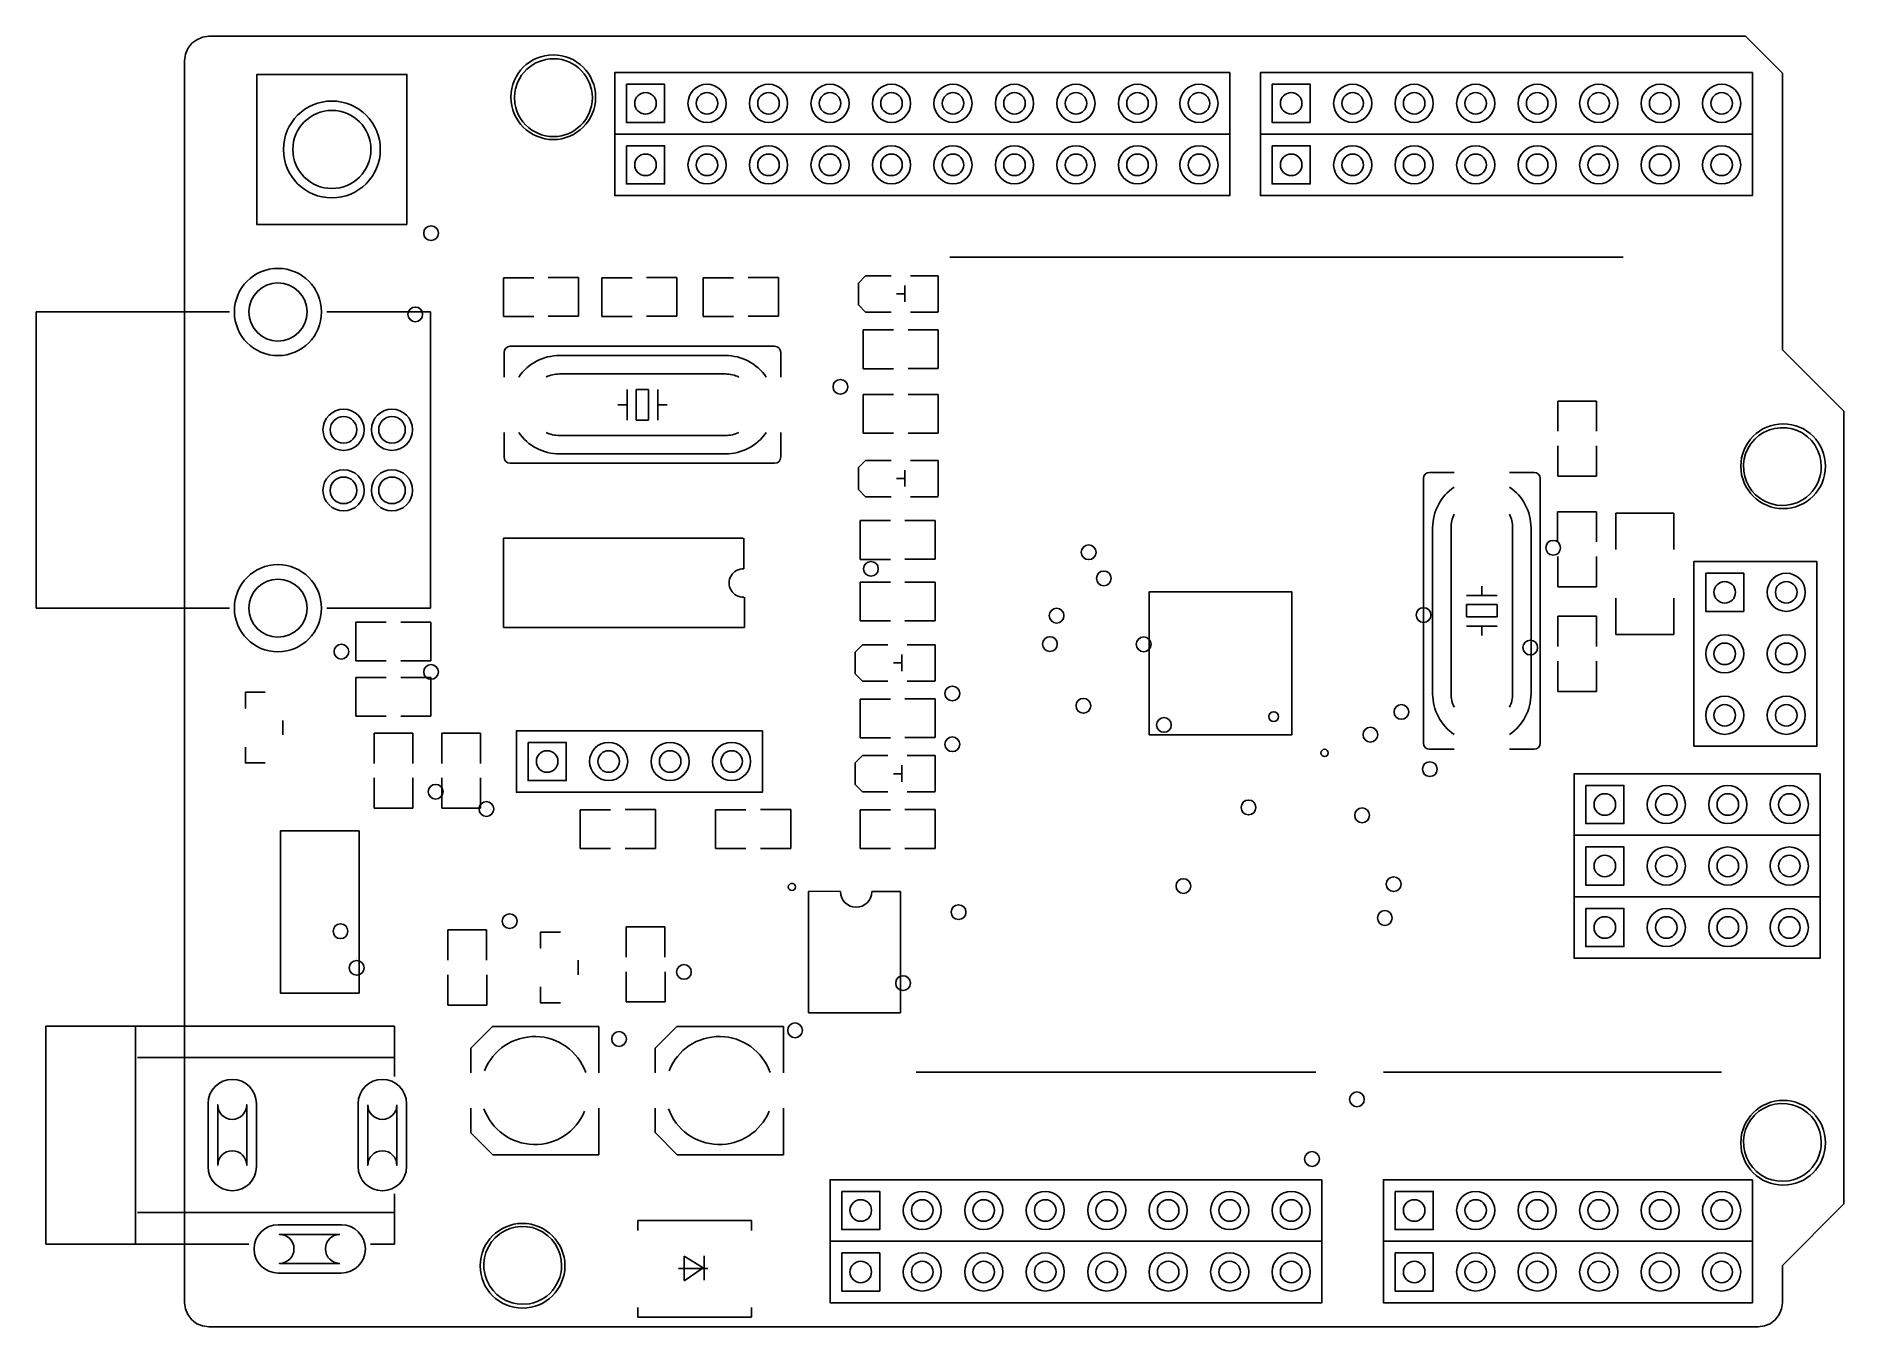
# Model space of a CAD drawing. Header units: millimetres. Extents: x 0.4 to 75, y -55.6 to -2.3.
import ezdxf

# ---------------------------------------------------------------- set-up
doc = ezdxf.new("R2010")
doc.units = ezdxf.units.MM

msp = doc.modelspace()

# ---------------------------------------------------------------- linework, layer by layer
for points in [[(6.531, -3.047), (6.616, -2.814)], [(6.616, -2.814), (6.785, -2.602)], [(6.785, -2.602), (6.997, -2.454)], [(6.997, -2.454), (7.23, -2.348)], [(7.23, -2.348), (7.484, -2.306)], [(7.484, -2.306), (70.961, -2.306)], [(70.961, -2.306), (72.485, -3.829)], [(6.489, -3.322), (6.531, -3.047)], [(6.489, -54.612), (6.489, -3.322)], [(26.162, -3.81), (24.257, -3.81), (24.257, -6.35), (49.657, -6.35), (49.657, -3.81)], [(49.657, -3.81), (26.162, -3.81)], [(71.247, -3.81), (71.247, -6.35), (50.927, -6.35), (50.927, -3.81), (52.832, -3.81)], [(71.247, -3.81), (52.832, -3.81)], [(72.485, -3.829), (72.485, -15.255)], [(26.162, -6.35), (24.257, -6.35), (24.257, -8.89), (49.657, -8.89), (49.657, -6.35)], [(49.657, -6.35), (26.162, -6.35)], [(71.247, -6.35), (71.247, -8.89), (50.927, -8.89), (50.927, -6.35), (52.832, -6.35)], [(71.247, -6.35), (52.832, -6.35)], [(38.1, -11.43), (65.913, -11.43)], [(19.659, -12.281), (19.659, -13.881)], [(20.909, -12.281), (19.659, -12.281)], [(21.51, -12.276), (22.76, -12.276)], [(22.76, -12.276), (22.76, -13.876)], [(23.723, -12.281), (23.723, -13.881)], [(24.973, -12.281), (23.723, -12.281)], [(25.574, -12.276), (26.824, -12.276)], [(26.824, -12.276), (26.824, -13.876)], [(27.914, -12.281), (27.914, -13.881)], [(29.164, -12.281), (27.914, -12.281)], [(29.765, -12.276), (31.015, -12.276)], [(31.015, -12.276), (31.015, -13.876)], [(34.318, -12.604), (34.318, -12.504), (34.618, -12.204)], [(34.318, -12.604), (34.318, -13.304)], [(35.668, -12.204), (34.618, -12.204)], [(36.238, -12.604), (36.238, -13.284)], [(36.468, -12.204), (37.618, -12.204)], [(37.618, -12.204), (37.618, -13.684)], [(34.318, -13.304), (34.318, -13.404), (34.618, -13.704)], [(36.238, -12.952), (35.898, -12.952)], [(0.357, -13.696), (0.357, -25.928)], [(8.346, -13.696), (0.357, -13.696)], [(0.357, -13.696), (0.357, -25.928)], [(16.641, -13.696), (12.364, -13.696)], [(16.641, -25.928), (16.641, -13.696)], [(20.909, -13.881), (19.659, -13.881)], [(21.51, -13.876), (22.76, -13.876)], [(24.973, -13.881), (23.723, -13.881)], [(25.574, -13.876), (26.824, -13.876)], [(29.164, -13.881), (27.914, -13.881)], [(29.765, -13.876), (31.015, -13.876)], [(35.668, -13.704), (34.618, -13.704)], [(36.468, -13.704), (37.618, -13.704)], [(34.518, -14.44), (34.518, -16.04)], [(35.768, -14.44), (34.518, -14.44)], [(36.369, -14.435), (37.619, -14.435)], [(37.619, -14.435), (37.619, -16.035)], [(19.685, -15.367), (19.685, -16.383)], [(19.939, -15.113), (30.861, -15.113)], [(21.971, -15.494), (28.829, -15.494)], [(31.115, -15.367), (31.115, -16.383)], [(72.485, -15.255), (75.024, -17.795)], [(21.971, -16.256), (28.829, -16.256)], [(35.768, -16.04), (34.518, -16.04)], [(36.369, -16.035), (37.619, -16.035)], [(24.765, -17.526), (24.765, -16.891)], [(25.654, -16.891), (25.146, -16.891)], [(25.146, -16.891), (25.146, -18.161)], [(25.654, -18.161), (25.654, -16.891)], [(26.035, -17.526), (26.035, -16.891)], [(34.518, -17.107), (34.518, -18.707)], [(35.768, -17.107), (34.518, -17.107)], [(36.369, -17.102), (37.619, -17.102)], [(37.619, -17.102), (37.619, -18.702)], [(24.765, -17.526), (24.384, -17.526)], [(24.765, -18.161), (24.765, -17.526)], [(26.035, -17.526), (26.416, -17.526)], [(26.035, -18.161), (26.035, -17.526)], [(64.808, -17.373), (63.208, -17.373)], [(63.208, -18.623), (63.208, -17.373)], [(64.808, -18.623), (64.808, -17.373)], [(75.024, -17.795), (75.024, -50.528)], [(25.146, -18.161), (25.654, -18.161)], [(74.093, -20.08), (74.077, -19.858), (74.031, -19.64), (73.956, -19.43), (73.822, -19.186), (73.685, -19.01), (73.526, -18.854), (73.299, -18.693), (73.1, -18.594), (72.889, -18.523), (72.67, -18.482), (72.392, -18.474), (72.171, -18.503), (71.956, -18.561), (71.702, -18.675), (71.516, -18.796), (71.347, -18.943), (71.168, -19.156), (71.053, -19.346), (70.966, -19.551), (70.907, -19.766), (70.879, -19.987), (70.887, -20.265), (70.928, -20.484), (70.999, -20.695), (71.098, -20.894), (71.224, -21.078), (71.374, -21.243), (71.591, -21.417), (71.785, -21.527), (71.991, -21.61), (72.262, -21.672), (72.485, -21.688)], [(19.685, -18.669), (19.685, -19.685)], [(28.829, -18.796), (21.971, -18.796)], [(31.115, -18.669), (31.115, -19.685)], [(35.768, -18.707), (34.518, -18.707)], [(36.369, -18.702), (37.619, -18.702)], [(63.213, -19.224), (63.213, -20.474)], [(64.813, -19.224), (64.813, -20.474)], [(19.939, -19.939), (30.861, -19.939)], [(28.829, -19.558), (21.971, -19.558)], [(34.318, -20.224), (34.318, -20.124), (34.618, -19.824)], [(35.668, -19.824), (34.618, -19.824)], [(36.468, -19.824), (37.618, -19.824)], [(37.618, -19.824), (37.618, -21.304)], [(72.485, -21.688), (72.653, -21.679), (72.819, -21.653), (73.087, -21.571), (73.337, -21.443), (73.475, -21.347), (73.602, -21.236), (73.716, -21.113), (73.818, -20.979), (73.904, -20.835), (73.976, -20.682), (74.058, -20.414), (74.084, -20.248), (74.093, -20.08)], [(34.318, -20.224), (34.318, -20.924)], [(36.238, -20.572), (35.898, -20.572)], [(36.238, -20.224), (36.238, -20.904)], [(57.658, -20.574), (57.658, -31.496)], [(58.928, -20.32), (57.912, -20.32)], [(62.23, -20.32), (61.214, -20.32)], [(62.484, -20.574), (62.484, -31.496)], [(64.813, -20.474), (63.213, -20.474)], [(34.318, -20.924), (34.318, -21.024), (34.618, -21.324)], [(35.668, -21.324), (34.618, -21.324)], [(36.468, -21.324), (37.618, -21.324)], [(34.391, -22.314), (34.391, -23.914)], [(35.641, -22.314), (34.391, -22.314)], [(36.242, -22.309), (37.492, -22.309)], [(37.492, -22.309), (37.492, -23.909)], [(63.203, -23.194), (63.203, -21.944)], [(63.203, -21.944), (64.803, -21.944)], [(64.803, -23.194), (64.803, -21.944)], [(65.602, -23.511), (65.602, -22.011)], [(65.602, -22.011), (68.002, -22.011)], [(68.002, -23.511), (68.002, -22.011)], [(29.566, -23.038), (19.662, -23.038), (19.662, -26.721), (29.614, -26.721)], [(29.591, -24.308), (29.591, -23.038)], [(58.039, -29.464), (58.039, -22.606)], [(58.801, -29.464), (58.801, -22.606)], [(61.341, -22.606), (61.341, -29.464)], [(62.103, -22.606), (62.103, -29.464)], [(63.208, -23.795), (63.208, -25.045)], [(64.808, -23.795), (64.808, -25.045)], [(35.641, -23.914), (34.391, -23.914)], [(36.242, -23.909), (37.492, -23.909)], [(68.834, -31.623), (73.914, -31.623), (73.914, -24.003), (68.834, -24.003), (68.834, -31.623), (68.834, -26.755)], [(34.391, -24.854), (34.391, -26.454)], [(35.641, -24.854), (34.391, -24.854)], [(36.242, -24.849), (37.492, -24.849)], [(37.492, -24.849), (37.492, -26.449)], [(60.071, -25.4), (60.071, -25.019)], [(63.208, -25.045), (64.808, -25.045)], [(8.346, -25.928), (0.359, -25.928)], [(16.641, -25.928), (12.364, -25.928)], [(29.614, -26.721), (29.614, -25.476)], [(59.436, -25.4), (60.071, -25.4)], [(60.706, -25.781), (59.436, -25.781)], [(59.436, -25.781), (59.436, -26.289)], [(60.071, -25.4), (60.706, -25.4)], [(60.706, -26.289), (60.706, -25.781)], [(65.602, -25.511), (65.602, -27.011)], [(68.002, -25.511), (68.002, -27.011)], [(13.563, -26.505), (13.563, -28.105)], [(14.813, -26.505), (13.563, -26.505)], [(15.414, -26.5), (16.664, -26.5)], [(16.664, -26.5), (16.664, -28.1)], [(35.641, -26.454), (34.391, -26.454)], [(36.242, -26.449), (37.492, -26.449)], [(59.436, -26.289), (60.706, -26.289)], [(59.436, -26.67), (60.071, -26.67)], [(60.071, -26.67), (60.071, -27.051)], [(60.071, -26.67), (60.706, -26.67)], [(64.808, -26.263), (63.208, -26.263)], [(63.208, -27.513), (63.208, -26.263)], [(64.808, -27.513), (64.808, -26.263)], [(34.191, -27.844), (34.191, -27.744), (34.491, -27.444)], [(35.541, -27.444), (34.491, -27.444)], [(36.341, -27.444), (37.491, -27.444)], [(37.491, -27.444), (37.491, -28.924)], [(65.602, -27.011), (68.002, -27.011)], [(14.813, -28.105), (13.563, -28.105)], [(15.414, -28.1), (16.664, -28.1)], [(34.191, -27.844), (34.191, -28.544)], [(36.111, -28.192), (35.771, -28.192)], [(36.111, -27.844), (36.111, -28.524)], [(63.213, -28.114), (63.213, -29.364)], [(64.813, -28.114), (64.813, -29.364)], [(13.563, -28.791), (13.563, -30.391)], [(14.813, -28.791), (13.563, -28.791)], [(15.414, -28.786), (16.664, -28.786)], [(16.664, -28.786), (16.664, -30.386)], [(34.191, -28.544), (34.191, -28.644), (34.491, -28.944)], [(35.541, -28.944), (34.491, -28.944)], [(36.341, -28.944), (37.491, -28.944)], [(9.002, -30.061), (9.002, -29.401), (9.002, -30.061), (9.002, -29.401), (9.817, -29.401)], [(34.391, -29.68), (34.391, -31.28)], [(35.641, -29.68), (34.391, -29.68)], [(36.242, -29.675), (37.492, -29.675)], [(37.492, -29.675), (37.492, -31.275)], [(64.813, -29.364), (63.213, -29.364)], [(10.552, -31.161), (10.552, -30.561)], [(14.813, -30.391), (13.563, -30.391)], [(15.414, -30.386), (16.664, -30.386)], [(15.913, -31.089), (14.313, -31.089)], [(14.313, -32.339), (14.313, -31.089)], [(15.913, -32.339), (15.913, -31.089)], [(18.707, -31.089), (17.107, -31.089)], [(17.107, -32.339), (17.107, -31.089)], [(18.707, -32.339), (18.707, -31.089)], [(30.353, -30.988), (30.353, -33.528), (20.193, -33.528), (20.193, -30.988), (22.098, -30.988)], [(30.353, -30.988), (22.098, -30.988)], [(35.641, -31.28), (34.391, -31.28)], [(36.242, -31.275), (37.492, -31.275)], [(9.817, -32.321), (9.002, -32.321), (9.002, -31.661)], [(34.191, -32.416), (34.191, -32.316), (34.491, -32.016)], [(35.541, -32.016), (34.491, -32.016)], [(36.341, -32.016), (37.491, -32.016)], [(37.491, -32.016), (37.491, -33.496)], [(58.928, -31.75), (57.912, -31.75)], [(62.23, -31.75), (61.214, -31.75)], [(34.191, -32.416), (34.191, -33.116)], [(36.111, -32.764), (35.771, -32.764)], [(36.111, -32.416), (36.111, -33.096)], [(74.041, -32.766), (74.041, -35.306), (63.881, -35.306), (63.881, -32.766), (65.786, -32.766)], [(74.041, -32.766), (65.786, -32.766)], [(14.318, -32.94), (14.318, -34.19)], [(15.918, -32.94), (15.918, -34.19)], [(17.112, -32.94), (17.112, -34.19)], [(18.712, -32.94), (18.712, -34.19)], [(34.191, -33.116), (34.191, -33.216), (34.491, -33.516)], [(35.541, -33.516), (34.491, -33.516)], [(36.341, -33.516), (37.491, -33.516)], [(15.918, -34.19), (14.318, -34.19)], [(18.712, -34.19), (17.112, -34.19)], [(22.834, -34.252), (22.834, -35.852)], [(24.084, -34.252), (22.834, -34.252)], [(24.685, -34.247), (25.935, -34.247)], [(25.935, -34.247), (25.935, -35.847)], [(28.422, -34.252), (28.422, -35.852)], [(29.672, -34.252), (28.422, -34.252)], [(30.273, -34.247), (31.523, -34.247)], [(31.523, -34.247), (31.523, -35.847)], [(34.391, -34.252), (34.391, -35.852)], [(35.641, -34.252), (34.391, -34.252)], [(36.242, -34.247), (37.492, -34.247)], [(37.492, -34.247), (37.492, -35.847)], [(74.041, -35.306), (74.041, -37.846), (63.881, -37.846), (63.881, -35.306), (65.786, -35.306)], [(74.041, -35.306), (65.786, -35.306)], [(24.084, -35.852), (22.834, -35.852)], [(24.685, -35.847), (25.935, -35.847)], [(29.672, -35.852), (28.422, -35.852)], [(30.273, -35.847), (31.523, -35.847)], [(35.641, -35.852), (34.391, -35.852)], [(36.242, -35.847), (37.492, -35.847)], [(32.258, -37.617), (33.579, -37.632)], [(32.263, -42.632), (32.263, -37.632)], [(36.063, -37.632), (34.874, -37.632)], [(36.063, -42.632), (36.063, -37.632)], [(74.041, -37.846), (74.041, -40.386), (63.881, -40.386), (63.881, -37.846), (65.786, -37.846)], [(74.041, -37.846), (65.786, -37.846)], [(18.961, -39.217), (17.361, -39.217)], [(17.361, -40.467), (17.361, -39.217)], [(18.961, -40.467), (18.961, -39.217)], [(21.194, -39.967), (21.194, -39.307), (21.194, -39.967), (21.194, -39.307), (22.009, -39.307)], [(26.327, -39.09), (24.727, -39.09)], [(24.727, -40.34), (24.727, -39.09)], [(26.327, -40.34), (26.327, -39.09)], [(22.744, -41.067), (22.744, -40.467)], [(24.732, -40.941), (24.732, -42.191)], [(26.332, -40.941), (26.332, -42.191)], [(17.366, -41.068), (17.366, -42.318)], [(18.966, -41.068), (18.966, -42.318)], [(22.009, -42.227), (21.194, -42.227), (21.194, -41.567)], [(18.966, -42.318), (17.366, -42.318)], [(26.332, -42.191), (24.732, -42.191)], [(0.757, -52.188), (0.757, -43.188)], [(0.757, -43.188), (15.158, -43.188)], [(4.457, -52.188), (4.457, -43.188)], [(15.158, -43.188), (15.158, -45.263)], [(19.225, -43.197), (19.205, -43.197), (18.305, -44.097)], [(23.605, -43.197), (19.225, -43.197)], [(23.605, -43.197), (23.605, -45.116)], [(26.845, -43.197), (26.825, -43.197), (25.925, -44.097)], [(31.225, -43.197), (26.845, -43.197)], [(31.225, -43.197), (31.225, -45.116)], [(32.263, -42.632), (36.063, -42.632)], [(4.538, -44.488), (15.158, -44.488)], [(18.305, -44.097), (18.305, -45.116)], [(25.925, -44.097), (25.925, -45.116)], [(53.213, -45.085), (36.703, -45.085)], [(56.007, -45.085), (69.977, -45.085)], [(18.305, -46.578), (18.305, -47.597)], [(23.605, -46.578), (23.605, -48.497)], [(25.925, -46.578), (25.925, -47.597)], [(31.225, -46.578), (31.225, -48.497)], [(74.093, -47.989), (74.077, -47.767), (74.031, -47.549), (73.956, -47.339), (73.822, -47.095), (73.685, -46.919), (73.526, -46.763), (73.299, -46.602), (73.1, -46.503), (72.889, -46.432), (72.67, -46.391), (72.392, -46.383), (72.171, -46.411), (71.956, -46.47), (71.702, -46.584), (71.516, -46.705), (71.347, -46.852), (71.168, -47.065), (71.053, -47.255), (70.966, -47.46), (70.907, -47.675), (70.879, -47.896), (70.887, -48.174), (70.928, -48.393), (70.999, -48.604), (71.127, -48.851), (71.259, -49.03), (71.415, -49.189), (71.591, -49.326), (71.835, -49.46), (72.044, -49.535), (72.262, -49.581), (72.485, -49.597)], [(18.305, -47.597), (18.315, -47.597), (19.215, -48.497)], [(25.925, -47.597), (25.935, -47.597), (26.835, -48.497)], [(23.605, -48.497), (19.215, -48.497)], [(31.225, -48.497), (26.835, -48.497)], [(72.485, -49.597), (72.764, -49.572), (72.928, -49.534), (73.087, -49.48), (73.24, -49.409), (73.384, -49.322), (73.602, -49.145), (73.716, -49.022), (73.818, -48.888), (73.904, -48.744), (73.976, -48.591), (74.058, -48.323), (74.084, -48.157), (74.093, -47.989)], [(53.467, -49.53), (53.467, -52.07), (33.147, -52.07), (33.147, -49.53), (35.052, -49.53)], [(53.467, -49.53), (35.052, -49.53)], [(57.912, -49.53), (56.007, -49.53), (56.007, -52.07), (71.247, -52.07), (71.247, -49.53)], [(71.247, -49.53), (57.912, -49.53)], [(15.158, -50.112), (15.158, -52.188)], [(75.024, -50.528), (72.485, -53.067)], [(4.538, -50.888), (15.158, -50.888)], [(22.062, -53.067), (22.047, -52.845), (22.001, -52.627), (21.925, -52.417), (21.791, -52.174), (21.655, -51.997), (21.496, -51.842), (21.269, -51.68), (21.069, -51.581), (20.858, -51.51), (20.639, -51.47), (20.361, -51.461), (20.14, -51.49), (19.925, -51.548), (19.721, -51.636), (19.53, -51.751), (19.317, -51.93), (19.171, -52.098), (19.023, -52.334), (18.935, -52.538), (18.877, -52.753), (18.849, -52.974), (18.851, -53.197), (18.898, -53.471), (18.968, -53.682), (19.097, -53.929), (19.229, -54.108), (19.385, -54.268), (19.561, -54.404), (19.754, -54.515), (20.014, -54.614), (20.232, -54.66), (20.454, -54.675)], [(29.909, -51.213), (25.209, -51.213)], [(25.209, -51.622), (25.209, -51.213)], [(29.909, -51.622), (29.909, -51.213)], [(0.757, -52.188), (9.142, -52.188)], [(14.172, -52.188), (15.158, -52.188)], [(53.467, -52.07), (53.467, -54.61), (33.147, -54.61), (33.147, -52.07), (35.052, -52.07)], [(53.467, -52.07), (35.052, -52.07)], [(57.912, -52.07), (56.007, -52.07), (56.007, -54.61), (71.247, -54.61), (71.247, -52.07)], [(71.247, -52.07), (57.912, -52.07)], [(27.126, -52.683), (27.126, -53.699)], [(27.909, -53.173), (27.126, -52.693)], [(27.948, -53.683), (27.948, -52.667)], [(20.454, -54.675), (20.733, -54.651), (20.897, -54.613), (21.057, -54.558), (21.306, -54.431), (21.444, -54.334), (21.571, -54.224), (21.686, -54.101), (21.787, -53.966), (21.923, -53.721), (21.984, -53.564), (22.027, -53.401), (22.053, -53.235), (22.062, -53.067)], [(28.107, -53.203), (26.888, -53.203)], [(27.126, -53.713), (27.909, -53.173)], [(72.485, -53.067), (72.485, -54.612)], [(6.531, -54.865), (6.489, -54.612)], [(6.616, -55.098), (6.531, -54.865)], [(6.785, -55.31), (6.616, -55.098)], [(25.209, -55.213), (25.209, -54.804)], [(29.909, -55.213), (25.209, -55.213)], [(29.909, -55.213), (29.909, -54.804)], [(72.358, -55.098), (72.188, -55.31)], [(72.442, -54.865), (72.358, -55.098)], [(72.485, -54.612), (72.442, -54.865)], [(6.997, -55.479), (6.785, -55.31)], [(7.23, -55.564), (6.997, -55.479)], [(7.484, -55.606), (7.23, -55.564)], [(71.49, -55.606), (7.484, -55.606)], [(71.744, -55.564), (71.49, -55.606)], [(71.977, -55.479), (71.744, -55.564)], [(72.188, -55.31), (71.977, -55.479)]]:
    msp.add_lwpolyline(points)
for points in [[(21.724, -6.453), (21.892, -6.444), (22.058, -6.418), (22.326, -6.336), (22.479, -6.265), (22.623, -6.178), (22.841, -6.002), (22.956, -5.879), (23.057, -5.744), (23.144, -5.6), (23.215, -5.448), (23.297, -5.179), (23.323, -5.013), (23.332, -4.845), (23.323, -4.678), (23.297, -4.513), (23.216, -4.247), (23.091, -3.999), (22.996, -3.861), (22.887, -3.735), (22.765, -3.62), (22.633, -3.518), (22.39, -3.382), (22.235, -3.32), (22.074, -3.276), (21.909, -3.248), (21.742, -3.237), (21.575, -3.244), (21.41, -3.268), (21.143, -3.346), (20.99, -3.414), (20.846, -3.498), (20.627, -3.669), (20.511, -3.789), (20.408, -3.921), (20.319, -4.063), (20.245, -4.213), (20.158, -4.477), (20.129, -4.641), (20.116, -4.808), (20.134, -5.086), (20.167, -5.249), (20.218, -5.409), (20.284, -5.562), (20.366, -5.707), (20.463, -5.844), (20.573, -5.969), (20.696, -6.082), (20.83, -6.182), (21.074, -6.316), (21.23, -6.376), (21.392, -6.419), (21.557, -6.445), (21.724, -6.453)], [(15.673, -10.085), (9.473, -10.085), (9.473, -3.885), (15.673, -3.885), (15.673, -10.085)], [(24.74, -4.293), (26.314, -4.293), (26.314, -5.867), (24.74, -5.867)], [(51.41, -4.293), (52.984, -4.293), (52.984, -5.867), (51.41, -5.867)], [(24.74, -6.833), (26.314, -6.833), (26.314, -8.407), (24.74, -8.407)], [(51.41, -6.833), (52.984, -6.833), (52.984, -8.407), (51.41, -8.407)], [(70.891, -24.486), (70.891, -26.06), (69.317, -26.06), (69.317, -24.486)], [(46.326, -31.157), (52.226, -31.157), (52.226, -25.257), (46.326, -25.257), (46.326, -31.157)], [(20.676, -31.471), (22.25, -31.471), (22.25, -33.045), (20.676, -33.045)], [(64.364, -33.249), (65.938, -33.249), (65.938, -34.823), (64.364, -34.823)], [(13.693, -35.126), (13.693, -41.826), (10.444, -41.826), (10.444, -35.126), (13.693, -35.126)], [(64.364, -35.789), (65.938, -35.789), (65.938, -37.363), (64.364, -37.363)], [(64.364, -38.329), (65.938, -38.329), (65.938, -39.903), (64.364, -39.903)], [(7.457, -46.388), (7.457, -48.988)], [(7.857, -48.938), (7.857, -46.438)], [(9.057, -48.938), (9.057, -46.438)], [(9.457, -46.388), (9.457, -48.988)], [(13.657, -48.988), (13.657, -46.388)], [(14.057, -46.438), (14.057, -48.938)], [(15.257, -46.438), (15.257, -48.938)], [(15.657, -48.988), (15.657, -46.388)], [(33.63, -50.013), (35.204, -50.013), (35.204, -51.587), (33.63, -51.587)], [(56.49, -50.013), (58.064, -50.013), (58.064, -51.587), (56.49, -51.587)], [(10.357, -51.388), (12.957, -51.388)], [(12.907, -51.788), (10.407, -51.788)], [(12.907, -52.988), (10.407, -52.988)], [(33.63, -52.553), (35.204, -52.553), (35.204, -54.127), (33.63, -54.127)], [(56.49, -52.553), (58.064, -52.553), (58.064, -54.127), (56.49, -54.127)], [(10.357, -53.388), (12.957, -53.388)]]:
    msp.add_lwpolyline(points, close=True)
for centre, radius in [((21.717, -4.826), 1.75), ((28.067, -5.08), 0.787), ((30.607, -5.08), 0.787), ((33.147, -5.08), 0.787), ((35.687, -5.08), 0.787), ((38.227, -5.08), 0.787), ((40.767, -5.08), 0.787), ((43.307, -5.08), 0.787), ((45.847, -5.08), 0.787), ((48.387, -5.08), 0.787), ((54.737, -5.08), 0.787), ((57.277, -5.08), 0.787), ((59.817, -5.08), 0.787), ((62.357, -5.08), 0.787), ((64.897, -5.08), 0.787), ((67.437, -5.08), 0.787), ((69.977, -5.08), 0.787), ((12.573, -6.985), 2), ((25.527, -5.08), 0.445), ((28.067, -5.08), 0.445), ((30.607, -5.08), 0.445), ((33.147, -5.08), 0.445), ((35.687, -5.08), 0.445), ((38.227, -5.08), 0.445), ((40.767, -5.08), 0.445), ((43.307, -5.08), 0.445), ((45.847, -5.08), 0.445), ((48.387, -5.08), 0.445), ((52.197, -5.08), 0.445), ((54.737, -5.08), 0.445), ((57.277, -5.08), 0.445), ((59.817, -5.08), 0.445), ((62.357, -5.08), 0.445), ((64.897, -5.08), 0.445), ((67.437, -5.08), 0.445), ((69.977, -5.08), 0.445), ((12.573, -6.985), 1.612), ((25.527, -7.62), 0.445), ((28.067, -7.62), 0.787), ((28.067, -7.62), 0.445), ((30.607, -7.62), 0.787), ((30.607, -7.62), 0.445), ((33.147, -7.62), 0.787), ((33.147, -7.62), 0.445), ((35.687, -7.62), 0.787), ((35.687, -7.62), 0.445), ((38.227, -7.62), 0.787), ((38.227, -7.62), 0.445), ((40.767, -7.62), 0.787), ((40.767, -7.62), 0.445), ((43.307, -7.62), 0.787), ((43.307, -7.62), 0.445), ((45.847, -7.62), 0.787), ((45.847, -7.62), 0.445), ((48.387, -7.62), 0.787), ((48.387, -7.62), 0.445), ((52.197, -7.62), 0.445), ((54.737, -7.62), 0.787), ((54.737, -7.62), 0.445), ((57.277, -7.62), 0.787), ((57.277, -7.62), 0.445), ((59.817, -7.62), 0.787), ((59.817, -7.62), 0.445), ((62.357, -7.62), 0.787), ((62.357, -7.62), 0.445), ((64.897, -7.62), 0.787), ((64.897, -7.62), 0.445), ((67.437, -7.62), 0.787), ((67.437, -7.62), 0.445), ((69.977, -7.62), 0.787), ((69.977, -7.62), 0.445), ((16.67, -10.442), 0.305), ((10.345, -13.696), 1.8), ((10.345, -13.696), 1.2), ((16.017, -13.797), 0.305), ((33.576, -16.787), 0.305), ((13.055, -18.562), 0.85), ((15.055, -18.562), 0.85), ((13.055, -18.562), 0.55), ((15.055, -18.562), 0.55), ((72.517, -20.066), 1.75), ((13.055, -21.062), 0.85), ((13.055, -21.062), 0.55), ((15.055, -21.062), 0.85), ((15.055, -21.062), 0.55), ((63.017, -23.434), 0.305), ((43.833, -23.619), 0.305), ((10.345, -25.928), 1.8), ((34.836, -24.303), 0.305), ((44.458, -24.699), 0.305), ((72.644, -25.273), 0.787), ((10.345, -25.928), 1.2), ((70.104, -25.273), 0.445), ((72.644, -25.273), 0.445), ((42.507, -26.236), 0.305), ((57.663, -26.213), 0.305), ((12.967, -27.722), 0.305), ((42.23, -27.412), 0.305), ((46.104, -27.419), 0.305), ((62.07, -27.554), 0.305), ((70.104, -27.813), 0.787), ((70.104, -27.813), 0.445), ((72.644, -27.813), 0.787), ((72.644, -27.813), 0.445), ((16.67, -28.56), 0.305), ((38.199, -29.451), 0.305), ((43.614, -29.959), 0.305), ((70.104, -30.353), 0.787), ((72.644, -30.353), 0.787), ((46.939, -30.749), 0.305), ((56.749, -30.211), 0.305), ((70.104, -30.353), 0.445), ((72.644, -30.353), 0.445), ((38.199, -31.547), 0.305), ((55.469, -31.153), 0.305), ((21.463, -32.258), 0.445), ((24.003, -32.258), 0.787), ((24.003, -32.258), 0.445), ((26.543, -32.258), 0.787), ((26.543, -32.258), 0.445), ((29.083, -32.258), 0.787), ((29.083, -32.258), 0.445), ((57.922, -32.576), 0.305), ((16.858, -33.51), 0.305), ((65.151, -34.036), 0.445), ((67.691, -34.036), 0.787), ((67.691, -34.036), 0.445), ((70.231, -34.036), 0.787), ((70.231, -34.036), 0.445), ((72.771, -34.036), 0.787), ((72.771, -34.036), 0.445), ((18.956, -34.221), 0.305), ((50.432, -34.158), 0.305), ((55.126, -34.481), 0.305), ((67.691, -36.576), 0.787), ((70.231, -36.576), 0.787), ((72.771, -36.576), 0.787), ((65.151, -36.576), 0.445), ((67.691, -36.576), 0.445), ((70.231, -36.576), 0.445), ((72.771, -36.576), 0.445), ((47.744, -37.404), 0.305), ((56.429, -37.325), 0.305), ((19.914, -38.854), 0.305), ((38.456, -38.481), 0.305), ((56.065, -38.722), 0.305), ((65.151, -39.116), 0.445), ((67.691, -39.116), 0.787), ((67.691, -39.116), 0.445), ((70.231, -39.116), 0.787), ((70.231, -39.116), 0.445), ((72.771, -39.116), 0.787), ((72.771, -39.116), 0.445), ((12.929, -39.268), 0.305), ((13.597, -40.78), 0.305), ((27.114, -40.95), 0.305), ((36.165, -41.412), 0.305), ((31.704, -43.363), 0.305), ((24.435, -43.718), 0.305), ((54.91, -46.213), 0.305), ((72.517, -48.006), 1.75), ((53.056, -48.674), 0.305), ((36.957, -50.8), 0.787), ((39.497, -50.8), 0.787), ((42.037, -50.8), 0.787), ((44.577, -50.8), 0.787), ((47.117, -50.8), 0.787), ((49.657, -50.8), 0.787), ((52.197, -50.8), 0.787), ((59.817, -50.8), 0.787), ((62.357, -50.8), 0.787), ((64.897, -50.8), 0.787), ((67.437, -50.8), 0.787), ((69.977, -50.8), 0.787), ((34.417, -50.8), 0.445), ((36.957, -50.8), 0.445), ((39.497, -50.8), 0.445), ((42.037, -50.8), 0.445), ((44.577, -50.8), 0.445), ((47.117, -50.8), 0.445), ((49.657, -50.8), 0.445), ((52.197, -50.8), 0.445), ((57.277, -50.8), 0.445), ((59.817, -50.8), 0.445), ((62.357, -50.8), 0.445), ((64.897, -50.8), 0.445), ((67.437, -50.8), 0.445), ((69.977, -50.8), 0.445), ((20.447, -53.086), 1.75), ((34.417, -53.34), 0.445), ((36.957, -53.34), 0.787), ((36.957, -53.34), 0.445), ((39.497, -53.34), 0.787), ((39.497, -53.34), 0.445), ((42.037, -53.34), 0.787), ((42.037, -53.34), 0.445), ((44.577, -53.34), 0.787), ((44.577, -53.34), 0.445), ((47.117, -53.34), 0.787), ((47.117, -53.34), 0.445), ((49.657, -53.34), 0.787), ((49.657, -53.34), 0.445), ((52.197, -53.34), 0.787), ((52.197, -53.34), 0.445), ((57.277, -53.34), 0.445), ((59.817, -53.34), 0.787), ((59.817, -53.34), 0.445), ((62.357, -53.34), 0.787), ((62.357, -53.34), 0.445), ((64.897, -53.34), 0.787), ((64.897, -53.34), 0.445), ((67.437, -53.34), 0.787), ((67.437, -53.34), 0.445), ((69.977, -53.34), 0.787), ((69.977, -53.34), 0.445)]:
    msp.add_circle(centre, radius)
for centre, radius, start, end in [((19.939, -15.367), 0.254, 90, 180), ((21.971, -17.526), 2.032, 90, 145.7746), ((28.829, -17.526), 2.032, 34.22887, 90), ((30.861, -15.367), 0.254, 0, 90), ((21.971, -17.526), 1.27, 90, 115.84193), ((28.829, -17.526), 1.27, 64.15807, 90), ((21.971, -17.526), 2.032, 214.22887, 270), ((21.971, -17.526), 1.27, 244.15807, 270), ((28.829, -17.526), 1.27, 270, 295.84193), ((28.829, -17.526), 2.032, 270, 325.7746), ((19.939, -19.685), 0.254, 180, 270), ((30.861, -19.685), 0.254, 270, 0), ((57.912, -20.574), 0.254, 90, 180), ((62.23, -20.574), 0.254, 0, 90), ((60.071, -22.606), 2.032, 124.22887, 180.00087), ((60.071, -22.606), 2.032, 0.00394, 55.7746), ((60.071, -22.606), 1.27, 154.15807, 180.00058), ((60.071, -22.606), 1.27, 359.99942, 25.84193), ((29.566, -24.892), 0.585, 87.50275, 272.21081), ((60.071, -29.464), 2.032, 180.00108, 235.7746), ((60.071, -29.464), 1.27, 179.99942, 205.84193), ((60.071, -29.464), 1.27, 334.15807, 0.00058), ((60.071, -29.464), 2.032, 304.22887, 0.00087), ((51.475, -30.405), 0.2, 180.36383, 179.63617), ((53.576, -31.906), 0.15, 180.48507, 179.51493), ((57.912, -31.496), 0.254, 180, 270), ((62.23, -31.496), 0.254, 270, 0), ((31.575, -37.441), 0.15, 0.48507, 359.51493), ((34.226, -37.632), 0.648, 180.02809, 0.02808), ((20.955, -45.847), 2.23, 19.6525, 158.46009), ((28.575, -45.847), 2.23, 19.6525, 158.46009), ((8.457, -46.388), 1, 360, 180), ((14.657, -46.388), 1, 0, 180), ((8.457, -46.438), 0.6, 180, 360), ((14.657, -46.438), 0.6, 180, 0), ((20.955, -45.847), 2.23, 199.65469, 337.3789), ((28.575, -45.847), 2.23, 199.65469, 337.3789), ((8.457, -48.938), 0.6, 360, 180), ((14.657, -48.938), 0.6, 0, 180), ((8.457, -48.988), 1, 180, 360), ((14.657, -48.988), 1, 180, 0), ((10.357, -52.388), 1, 450, 270), ((12.957, -52.388), 1, 270, 450), ((10.407, -52.388), 0.6, 270, 450), ((12.907, -52.388), 0.6, 450, 270)]:
    msp.add_arc(centre, radius, start, end)

doc.saveas('drawing.dxf')
